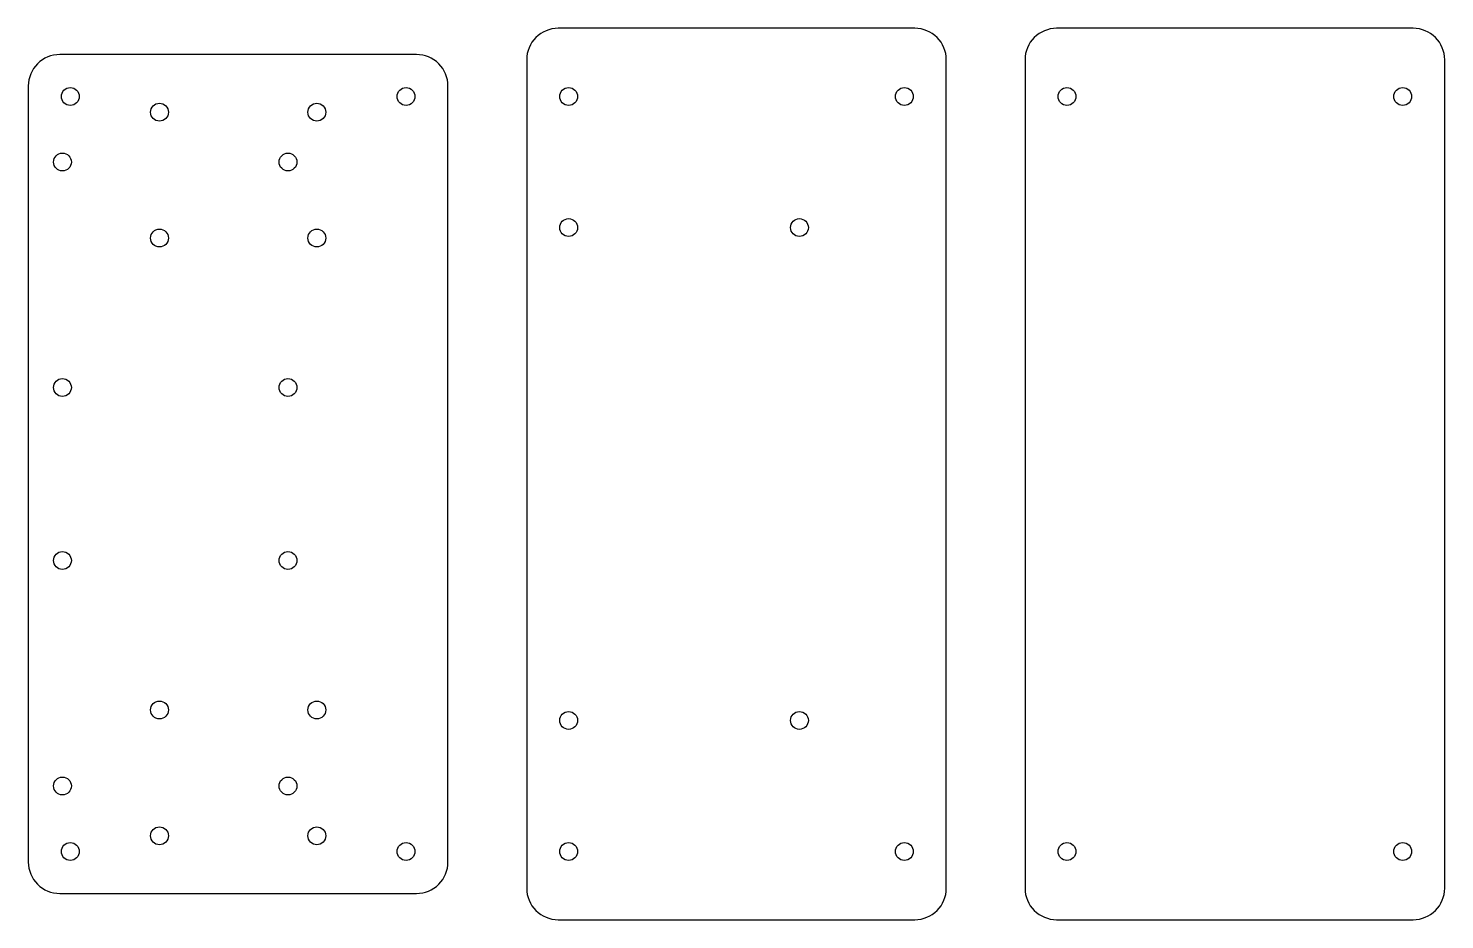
# Model space of a CAD drawing. Header units: millimetres. Extents: x 0 to 270, y -85 to 85.
import ezdxf

# ---------------------------------------------------------------- set-up
doc = ezdxf.new("R2010")
doc.units = ezdxf.units.MM
doc.layers.add('KES', color=1, linetype='Continuous')

msp = doc.modelspace()

# ---------------------------------------------------------------- linework, layer by layer
at = {"layer": 'KES'}
for points in [[(101, -85), (169, -85, 0.414214), (175, -79), (175, 79, 0.414214), (169, 85), (101, 85, 0.414214), (95, 79), (95, -79, 0.414214)], [(196, -85), (264, -85, 0.414214), (270, -79), (270, 79, 0.414214), (264, 85), (196, 85, 0.414214), (190, 79), (190, -79, 0.414214)], [(6, -80), (74, -80, 0.414214), (80, -74), (80, 74, 0.414214), (74, 80), (6, 80, 0.414214), (0, 74), (0, -74, 0.414214)]]:
    msp.add_lwpolyline(points, format="xyb", close=True, dxfattribs=at)
for centre in [(8, 72), (72, 72), (103, 72), (167, 72), (198, 72), (262, 72), (25, 69), (55, 69), (6.5, 59.5), (49.5, 59.5), (103, 47), (147, 47), (25, 45), (55, 45), (6.5, 16.5), (49.5, 16.5), (6.5, -16.5), (49.5, -16.5), (25, -45), (55, -45), (103, -47), (147, -47), (6.5, -59.5), (49.5, -59.5), (25, -69), (55, -69), (8, -72), (72, -72), (103, -72), (167, -72), (198, -72), (262, -72)]:
    msp.add_circle(centre, 1.7, dxfattribs=at)

doc.saveas('drawing.dxf')
